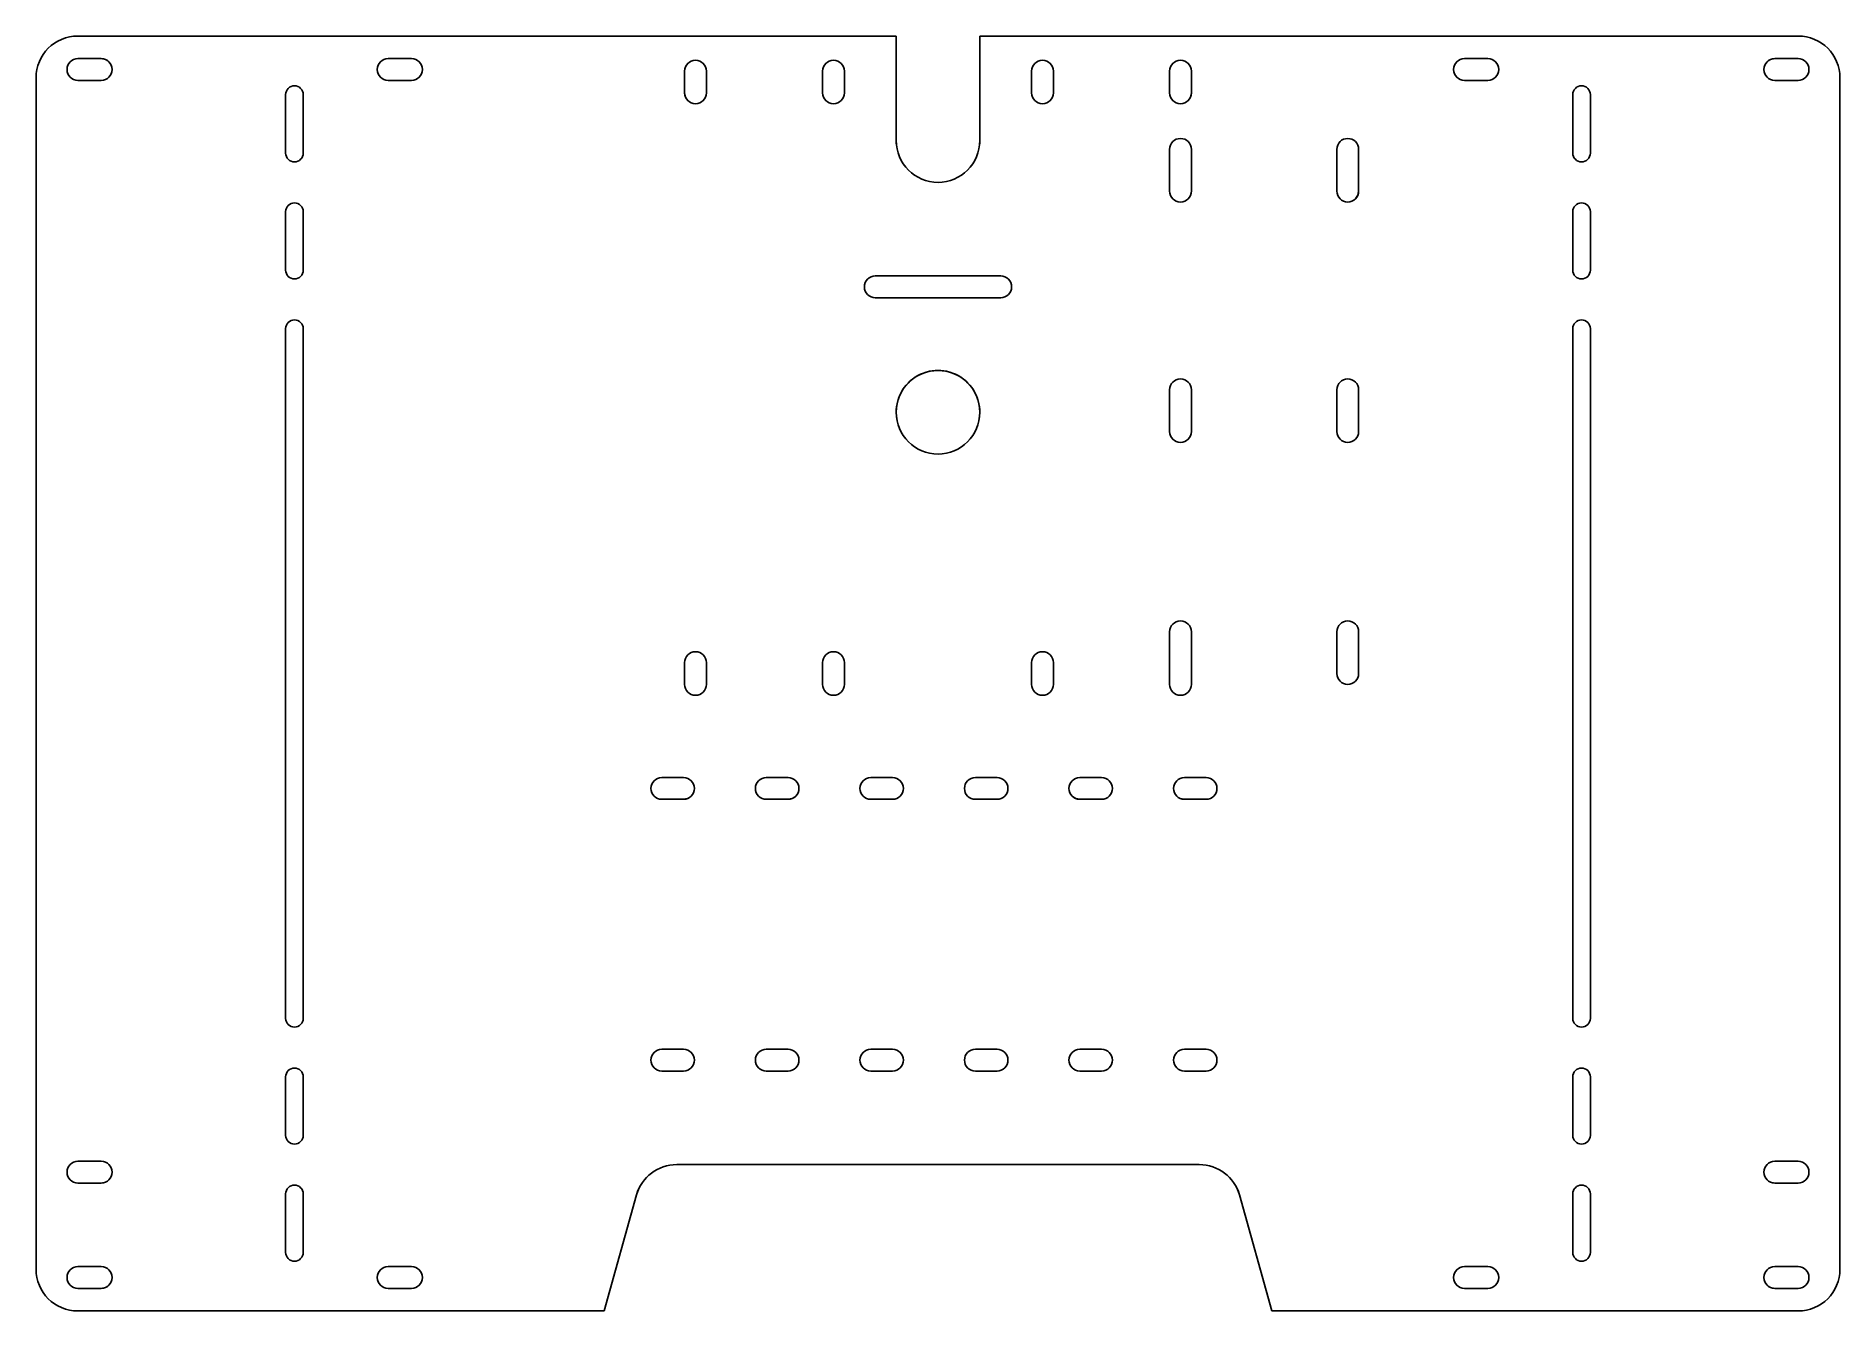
# Model space of a CAD drawing. Header units: millimetres. Extents: x -216 to 216, y -152 to 152.
import ezdxf

# ---------------------------------------------------------------- set-up
doc = ezdxf.new("R2010")
doc.units = ezdxf.units.MM

msp = doc.modelspace()

# ---------------------------------------------------------------- linework, layer by layer
at = {"color": 7, "linetype": 'Continuous', "lineweight": 25}
for p, q in [((-10, 152.5), (-205.73, 152.5)), ((-10, 152.5), (-10, 127.5)), ((10, 127.5), (10, 152.5)), ((205.73, 152.5), (10, 152.5)), ((-200.13, 147.1), (-205.73, 147.1)), ((-125.93, 147.1), (-131.53, 147.1)), ((125.93, 147.1), (131.53, 147.1)), ((200.13, 147.1), (205.73, 147.1)), ((-215.73, -142.5), (-215.73, 142.5)), ((-60.6, 144.1), (-60.6, 138.9)), ((-55.4, 138.9), (-55.4, 144.1)), ((-27.6, 138.9), (-27.6, 144.1)), ((-22.4, 138.9), (-22.4, 144.1)), ((22.4, 144.1), (22.4, 138.9)), ((27.6, 144.1), (27.6, 138.9)), ((55.4, 144.1), (55.4, 138.9)), ((60.6, 144.1), (60.6, 138.9)), ((215.73, -142.5), (215.73, 142.5)), ((-200.13, 141.9), (-205.73, 141.9)), ((-156.03, 138.5), (-156.03, 124.5)), ((-151.83, 138.5), (-151.83, 124.5)), ((-125.93, 141.9), (-131.53, 141.9)), ((-27.55, 138.39), (-27.6, 138.9)), ((27.6, 138.9), (27.55, 138.39)), ((131.53, 141.9), (125.93, 141.9)), ((151.83, 124.5), (151.83, 138.5)), ((156.03, 138.5), (156.03, 124.5)), ((205.73, 141.9), (200.13, 141.9)), ((-10, 127.5), (-9.97, 126.72)), ((9.97, 126.72), (10, 127.5)), ((55.4, 125.4), (55.4, 115.4)), ((60.6, 115.4), (60.6, 125.4)), ((95.4, 125.4), (95.4, 115.4)), ((100.6, 115.4), (100.6, 125.4)), ((-156.03, 110.5), (-156.03, 96.5)), ((-151.83, 110.5), (-151.83, 96.5)), ((151.83, 96.5), (151.83, 110.5)), ((156.03, 110.5), (156.03, 96.5)), ((15, 95.1), (-15, 95.1)), ((-15, 89.9), (15, 89.9)), ((-156.03, 82.5), (-156.03, -82.5)), ((-151.83, 82.5), (-151.83, -82.5)), ((151.83, -82.5), (151.83, 82.5)), ((156.03, 82.5), (156.03, -82.5)), ((55.4, 67.9), (55.4, 57.9)), ((60.6, 57.9), (60.6, 67.9)), ((95.4, 67.9), (95.4, 57.9)), ((100.6, 57.9), (100.6, 67.9)), ((55.4, 10), (55.4, -2.6)), ((60.6, 10), (60.6, -2.6)), ((95.4, 10), (95.4, 0)), ((100.6, 0), (100.6, 10)), ((-60.6, -2.6), (-60.6, 2.6)), ((-55.4, -2.6), (-55.4, 2.6)), ((-27.6, -2.6), (-27.6, 2.6)), ((-22.4, -2.6), (-22.4, 2.6)), ((22.4, 2.6), (22.4, -2.6)), ((27.6, 2.6), (27.6, -2.6)), ((-60.87, -24.9), (-66.07, -24.9)), ((-35.87, -24.9), (-41.07, -24.9)), ((-10.87, -24.9), (-16.07, -24.9)), ((14.13, -24.9), (8.93, -24.9)), ((39.13, -24.9), (33.93, -24.9)), ((64.13, -24.9), (58.93, -24.9)), ((-60.87, -30.1), (-66.07, -30.1)), ((-35.87, -30.1), (-41.07, -30.1)), ((-10.87, -30.1), (-16.07, -30.1)), ((14.13, -30.1), (8.93, -30.1)), ((39.13, -30.1), (33.93, -30.1)), ((64.13, -30.1), (58.93, -30.1)), ((-60.87, -89.9), (-66.07, -89.9)), ((-35.87, -89.9), (-41.07, -89.9)), ((-10.87, -89.9), (-16.07, -89.9)), ((14.13, -89.9), (8.93, -89.9)), ((39.13, -89.9), (33.93, -89.9)), ((64.13, -89.9), (58.93, -89.9)), ((-156.03, -96.5), (-156.03, -110.5)), ((-151.83, -96.5), (-151.83, -110.5)), ((-60.87, -95.1), (-66.07, -95.1)), ((-35.87, -95.1), (-41.07, -95.1)), ((-10.87, -95.1), (-16.07, -95.1)), ((14.13, -95.1), (8.93, -95.1)), ((39.13, -95.1), (33.93, -95.1)), ((64.13, -95.1), (58.93, -95.1)), ((151.83, -110.5), (151.83, -96.5)), ((156.03, -96.5), (156.03, -110.5)), ((-205.73, -116.7), (-200.13, -116.7)), ((62.5, -117.5), (-62.5, -117.5)), ((200.13, -116.7), (205.73, -116.7)), ((-205.73, -121.9), (-200.13, -121.9)), ((-156.03, -124.5), (-156.03, -138.5)), ((-151.83, -124.5), (-151.83, -138.5)), ((-72.11, -124.73), (-79.83, -152.5)), ((79.83, -152.5), (72.11, -124.73)), ((151.83, -138.5), (151.83, -124.5)), ((156.03, -124.5), (156.03, -138.5)), ((205.73, -121.9), (200.13, -121.9)), ((-200.13, -141.9), (-205.73, -141.9)), ((-125.93, -141.9), (-131.53, -141.9)), ((131.53, -141.9), (125.93, -141.9)), ((205.73, -141.9), (200.13, -141.9)), ((-200.13, -147.1), (-205.73, -147.1)), ((-125.93, -147.1), (-131.53, -147.1)), ((125.93, -147.1), (131.53, -147.1)), ((200.13, -147.1), (205.73, -147.1)), ((-79.83, -152.5), (-205.73, -152.5)), ((205.73, -152.5), (79.83, -152.5))]:
    msp.add_line(p, q, dxfattribs=at)
at = {"color": 7, "linetype": 'Continuous', "lineweight": 25, "flags": 128}
for points in [[(-198.58, 146.59), (-199.13, 146.9), (-200.13, 147.1)], [(198.58, 146.59), (199.13, 146.9), (200.13, 147.1)], [(-60.38, 137.86), (-60.4, 137.91), (-60.6, 138.9)], [(60.6, 138.9), (60.4, 137.91), (60.38, 137.86)], [(60.3, 114.19), (60.4, 114.41), (60.6, 115.4)], [(99.95, 113.68), (100.4, 114.41), (100.6, 115.4)], [(-59.71, -29.83), (-59.88, -29.9), (-60.87, -30.1)], [(-34.17, -29.47), (-34.88, -29.9), (-35.87, -30.1)], [(33.93, -30.1), (32.93, -29.9), (32.17, -29.42)], [(58.93, -30.1), (57.93, -29.9), (57.74, -29.81)], [(-200.13, -121.9), (-199.13, -121.7), (-198.77, -121.52)], [(-72.11, -124.73), (-71.54, -123.22), (-71.15, -122.48)], [(71.15, -122.48), (71.54, -123.22), (72.11, -124.73)], [(200.13, -121.9), (199.13, -121.7), (198.77, -121.52)], [(-198.58, -146.59), (-199.13, -146.9), (-200.13, -147.1)], [(198.58, -146.59), (199.13, -146.9), (200.13, -147.1)]]:
    msp.add_lwpolyline(points, dxfattribs=at)
at = {"color": 7, "linetype": 'Continuous', "lineweight": 25}
msp.add_circle((0, 62.5), 10, dxfattribs=at)
for centre, radius, start, end in [((-205.73, 142.5), 10, 90, 180), ((205.73, 142.5), 10, 0, 90), ((-205.73, 144.5), 2.6, 90, 270), ((-200.13, 144.5), 2.6, 270, 90), ((-131.53, 144.5), 2.6, 90, 270), ((-125.93, 144.5), 2.6, 270, 90), ((-58, 144.1), 2.6, 0, 180), ((-25, 144.1), 2.6, 0, 180), ((25, 144.1), 2.6, 0, 180), ((58, 144.1), 2.6, 0, 180), ((125.93, 144.5), 2.6, 90, 270), ((131.53, 144.5), 2.6, 270, 90), ((200.13, 144.5), 2.6, 90, 270), ((205.73, 144.5), 2.6, 270, 90), ((-153.93, 138.5), 2.1, 0, 180), ((-58, 138.9), 2.6, 180, 0), ((-25, 138.9), 2.6, 180, 0), ((25, 138.9), 2.6, 180, 0), ((58, 138.9), 2.6, 180, 0), ((153.93, 138.5), 2.1, 0, 180), ((0, 127.5), 10, 180, 0), ((58, 125.4), 2.6, 0, 180), ((98, 125.4), 2.6, 0, 180), ((-153.93, 124.5), 2.1, 180, 0), ((153.93, 124.5), 2.1, 180, 0), ((-153.93, 110.5), 2.1, 0, 180), ((58, 115.4), 2.6, 180, 0), ((98, 115.4), 2.6, 180, 0), ((153.93, 110.5), 2.1, 0, 180), ((-153.93, 96.5), 2.1, 180, 0), ((-15, 92.5), 2.6, 90, 270), ((15, 92.5), 2.6, 270, 90), ((153.93, 96.5), 2.1, 180, 0), ((-153.93, 82.5), 2.1, 0, 180), ((153.93, 82.5), 2.1, 0, 180), ((0, 62.5), 10, 350.7931, 189.2069), ((58, 67.9), 2.6, 0, 180), ((98, 67.9), 2.6, 0, 180), ((58, 57.9), 2.6, 180, 0), ((98, 57.9), 2.6, 180, 0), ((58, 10), 2.6, 0, 180), ((98, 10), 2.6, 0, 180), ((-58, 2.6), 2.6, 0, 180), ((-25, 2.6), 2.6, 0, 180), ((25, 2.6), 2.6, 0, 180), ((98, 0), 2.6, 180, 0), ((-58, -2.6), 2.6, 180, 0), ((-25, -2.6), 2.6, 180, 0), ((25, -2.6), 2.6, 180, 0), ((58, -2.6), 2.6, 180, 0), ((-66.07, -27.5), 2.6, 90, 270), ((-60.87, -27.5), 2.6, 270, 90), ((-41.07, -27.5), 2.6, 90, 270), ((-35.87, -27.5), 2.6, 270, 90), ((-16.07, -27.5), 2.6, 90, 270), ((-10.87, -27.5), 2.6, 270, 90), ((8.93, -27.5), 2.6, 90, 270), ((14.13, -27.5), 2.6, 270, 90), ((33.93, -27.5), 2.6, 90, 270), ((39.13, -27.5), 2.6, 270, 90), ((58.93, -27.5), 2.6, 90, 270), ((64.13, -27.5), 2.6, 270, 90), ((-153.93, -82.5), 2.1, 180, 0), ((153.93, -82.5), 2.1, 180, 0), ((-66.07, -92.5), 2.6, 90, 270), ((-60.87, -92.5), 2.6, 270, 90), ((-41.07, -92.5), 2.6, 90, 270), ((-35.87, -92.5), 2.6, 270, 90), ((-16.07, -92.5), 2.6, 90, 270), ((-10.87, -92.5), 2.6, 270, 90), ((8.93, -92.5), 2.6, 90, 270), ((14.13, -92.5), 2.6, 270, 90), ((33.93, -92.5), 2.6, 90, 270), ((39.13, -92.5), 2.6, 270, 90), ((58.93, -92.5), 2.6, 90, 270), ((64.13, -92.5), 2.6, 270, 90), ((-153.93, -96.5), 2.1, 0, 180), ((153.93, -96.5), 2.1, 0, 180), ((-153.93, -110.5), 2.1, 180, 0), ((153.93, -110.5), 2.1, 180, 0), ((-205.73, -119.3), 2.6, 90, 270), ((-200.13, -119.3), 2.6, 270, 90), ((-62.5, -127.5), 10, 90, 163.9077), ((62.5, -127.5), 10, 16.0923, 90), ((200.13, -119.3), 2.6, 90, 270), ((205.73, -119.3), 2.6, 270, 90), ((-153.93, -124.5), 2.1, 0, 180), ((153.93, -124.5), 2.1, 0, 180), ((-205.73, -144.5), 2.6, 90, 270), ((-200.13, -144.5), 2.6, 270, 90), ((-153.93, -138.5), 2.1, 180, 0), ((-131.53, -144.5), 2.6, 90, 270), ((-125.93, -144.5), 2.6, 270, 90), ((125.93, -144.5), 2.6, 90, 270), ((131.53, -144.5), 2.6, 270, 90), ((153.93, -138.5), 2.1, 180, 0), ((200.13, -144.5), 2.6, 90, 270), ((205.73, -144.5), 2.6, 270, 90), ((-205.73, -142.5), 10, 180, 270), ((205.73, -142.5), 10, 270, 0)]:
    msp.add_arc(centre, radius, start, end, dxfattribs=at)

doc.saveas('drawing.dxf')
